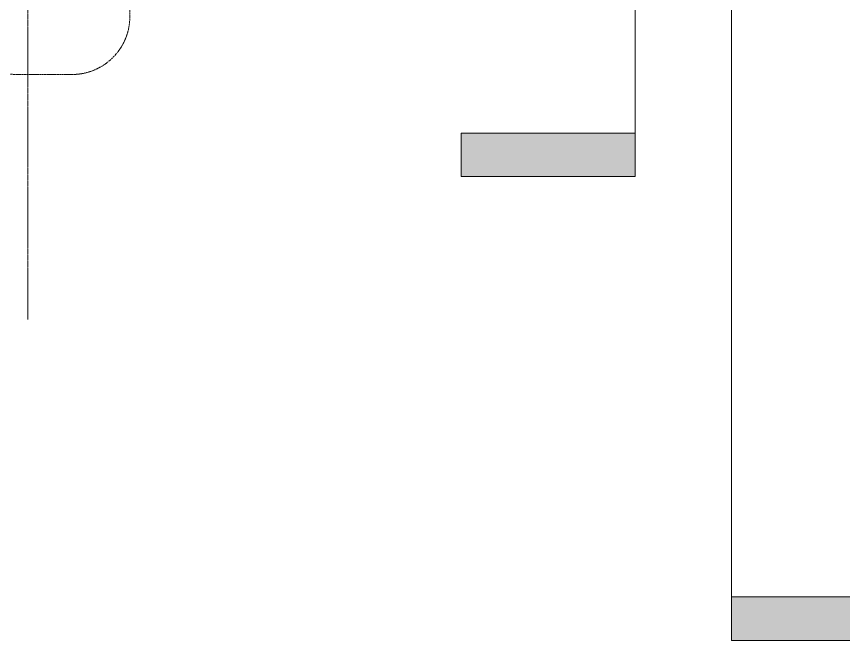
# Model space of a CAD drawing. Header units: inches. Extents: x -54880 to -186, y -265 to 853.
# Drawn here: x -22801 to -22458.8, y -264.8 to -6.6 of the extents above; entities that cross this region are included whole.
import ezdxf

# ---------------------------------------------------------------- set-up
doc = ezdxf.new("R2010")
doc.units = ezdxf.units.IN
doc.header["$MEASUREMENT"] = 0
doc.linetypes.add('Dash Dot 3_16_', pattern=[0.3125, 0.1875, -0.0625, 0, -0.0625])
doc.linetypes.add('Grid Line 1_2_', pattern=[0.875, 0.5, -0.125, 0.125, -0.125])
for name, color, linetype, lineweight in [('A-ANNO-SYMB', 150, 'Continuous', 9), ('G-ANNO-SYMB', 111, 'Continuous', 9), ('S-GRID', 1, 'Continuous', 9)]:
    doc.layers.add(name, color=color, linetype=linetype, lineweight=lineweight)

# ---------------------------------------------------------------- blocks, each defined once
blk = doc.blocks.new('Section - 3_32_ x 3_8_-18514-Section 13')
at = {"layer": 'G-ANNO-SYMB'}
blk.add_hatch(color=256, dxfattribs=at).paths.add_polyline_path([(-25462.9, -26.7), (-25390.9, -26.7), (-25390.9, -44.7), (-25462.9, -44.7)], flags=0)
for p, q in [((-25462.9, -26.7), (-25462.9, -44.7)), ((-25390.9, -26.7), (-25462.9, -26.7)), ((-25390.9, -44.7), (-25390.9, -26.7)), ((-25462.9, -44.7), (-25390.9, -44.7))]:
    blk.add_line(p, q, dxfattribs=at)

msp = doc.modelspace()

# ---------------------------------------------------------------- linework, layer by layer
at = {"layer": 'A-ANNO-SYMB', "linetype": 'Dash Dot 3_16_'}
for p, q in [((-22754.13, -6.57), (-22754.13, 381.86)), ((-22800.8, -30.57), (-22778.13, -30.57))]:
    msp.add_line(p, q, dxfattribs=at)
for centre, start, end in [((-22800.8, -6.57), 180, 270), ((-22778.13, -6.57), 270, 0)]:
    msp.add_arc(centre, 24, start, end, dxfattribs=at)
at = {"layer": 'G-ANNO-SYMB'}
for p, q in [((-22544.94, 737.16), (-22544.94, -54.82)), ((-22505.17, 543.45), (-22505.17, -246.82))]:
    msp.add_line(p, q, dxfattribs=at)
at = {"layer": 'S-GRID', "linetype": 'Grid Line 1_2_'}
msp.add_line((-22796.39, -132), (-22796.39, 573.76), dxfattribs=at)

# ---------------------------------------------------------------- block references
at = {"layer": 'G-ANNO-SYMB'}
msp.add_blockref('Section - 3_32_ x 3_8_-18514-Section 13', (2845.96, -28.11), dxfattribs=at)
at = {"layer": 'G-ANNO-SYMB', "extrusion": (0, 0, -1)}
msp.add_blockref('Section - 3_32_ x 3_8_-18514-Section 13', (47896.07, -220.11), dxfattribs=at)

doc.saveas('drawing.dxf')
